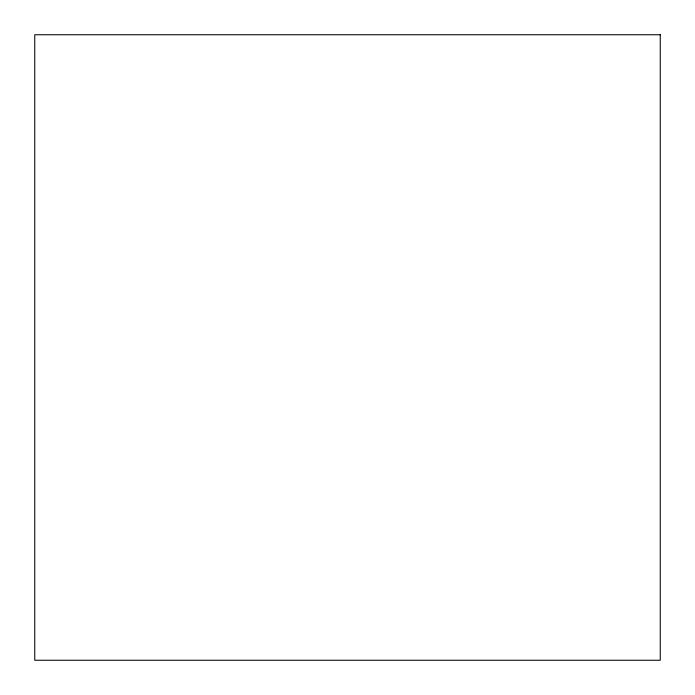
<?xml version="1.0" encoding="UTF-8"?>
<svg xmlns="http://www.w3.org/2000/svg" width="695" height="695" viewBox="0 0 695 695"><rect width="100%" height="100%" fill="white"/><g stroke="black" fill="none" stroke-linecap="round" stroke-linejoin="round"><path stroke-width="1.04" d="M660.25 34.75L34.75 34.75L34.75 660.25L660.25 660.25L660.25 34.75"/></g></svg>
